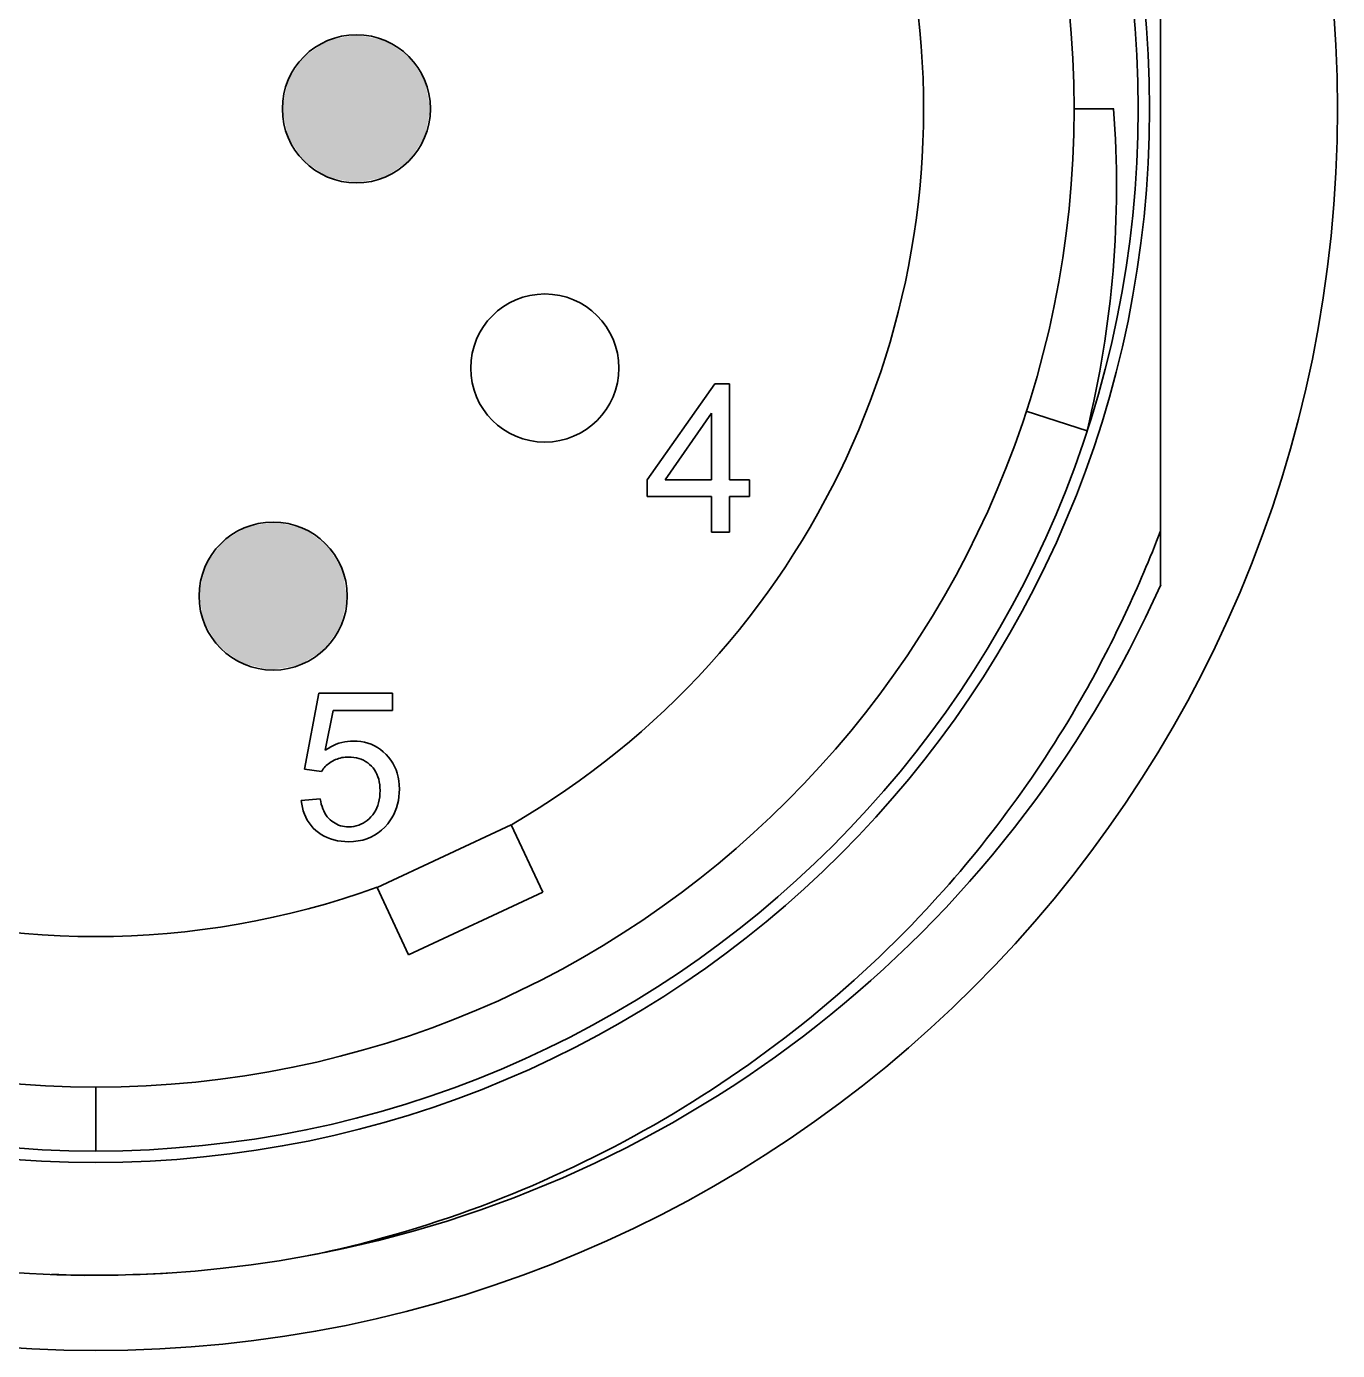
# Model space of a CAD drawing. Extents: x 23 to 417, y 3 to 294.
# Drawn here: x 367.88 to 379.39, y 87.54 to 99.16 of the extents above; entities that cross this region are included whole.
import ezdxf

# ---------------------------------------------------------------- set-up
doc = ezdxf.new("R2010")
doc.units = 0
doc.layers.get('0').update_dxf_attribs({"lineweight": 13})

# ---------------------------------------------------------------- blocks, each defined once
blk = doc.blocks.new('BLOCK2369')
at = {"color": 7, "lineweight": 5}
for points in [[(135.287, 27.07), (135.714, 27.653), (136.211, 27.631), (135.965, 27.691)], [(135.287, 27.07), (135.347, 27.316), (135.714, 27.653), (135.497, 27.521)], [(135.287, 27.07), (136.211, 27.631), (136.547, 27.264), (136.416, 27.481)], [(135.287, 27.07), (136.547, 27.264), (136.526, 26.767), (136.586, 27.013)], [(135.287, 27.07), (136.526, 26.767), (136.159, 26.431), (136.376, 26.562)], [(135.287, 27.07), (136.159, 26.431), (135.662, 26.453), (135.908, 26.392)], [(135.287, 27.07), (135.662, 26.453), (135.326, 26.819), (135.457, 26.603)]]:
    blk.add_solid(points, dxfattribs=at)
blk = doc.blocks.new('BLOCK2371')
at = {"color": 7, "lineweight": 5}
for points in [[(136.067, 31.566), (136.208, 31.777), (136.667, 31.967), (136.418, 31.918)], [(136.067, 31.566), (136.667, 31.967), (137.127, 31.777), (136.916, 31.918)], [(136.067, 31.566), (137.127, 31.777), (137.317, 31.317), (137.268, 31.566)], [(136.067, 31.566), (136.208, 30.858), (136.017, 31.317), (136.067, 31.069)], [(136.067, 31.566), (137.317, 31.317), (137.127, 30.858), (137.268, 31.069)], [(136.067, 31.566), (137.127, 30.858), (136.667, 30.667), (136.916, 30.717)], [(136.067, 31.566), (136.667, 30.667), (136.208, 30.858), (136.418, 30.717)]]:
    blk.add_solid(points, dxfattribs=at)

msp = doc.modelspace()

# ---------------------------------------------------------------- linework, layer by layer
at = {"color": 7, "lineweight": 35, "ltscale": 0.175918}
msp.add_line((377.837, 94.731), (377.837, 101.767), dxfattribs=at)
at = {"color": 7, "lineweight": 35, "ltscale": 0.008678}
msp.add_line((377.425, 98.435), (377.078, 98.435), dxfattribs=at)
at = {"color": 7, "lineweight": 35, "ltscale": 0.025759}
msp.add_line((373.331, 95.179), (373.924, 96.021), dxfattribs=at)
at = {"color": 7, "lineweight": 35, "ltscale": 0.003258}
msp.add_line((373.924, 96.021), (374.054, 96.021), dxfattribs=at)
at = {"color": 7, "lineweight": 35, "ltscale": 0.021061}
msp.add_line((374.054, 96.021), (374.054, 95.179), dxfattribs=at)
at = {"color": 7, "lineweight": 35, "ltscale": 0.017841}
msp.add_line((373.895, 95.765), (373.488, 95.179), dxfattribs=at)
at = {"color": 7, "lineweight": 35, "ltscale": 0.014654}
msp.add_line((373.895, 95.179), (373.895, 95.765), dxfattribs=at)
at = {"color": 7, "lineweight": 35, "ltscale": 0.014036}
msp.add_line((376.657, 95.782), (377.191, 95.609), dxfattribs=at)
at = {"color": 7, "lineweight": 35, "ltscale": 0.003658}
for p, q in [((373.331, 95.033), (373.331, 95.179)), ((374.23, 95.179), (374.23, 95.033))]:
    msp.add_line(p, q, dxfattribs=at)
at = {"color": 7, "lineweight": 35, "ltscale": 0.010176}
msp.add_line((373.488, 95.179), (373.895, 95.179), dxfattribs=at)
at = {"color": 7, "lineweight": 35, "ltscale": 0.00439}
for p, q in [((374.054, 95.179), (374.23, 95.179)), ((374.23, 95.033), (374.054, 95.033))]:
    msp.add_line(p, q, dxfattribs=at)
at = {"color": 7, "lineweight": 35, "ltscale": 0.0141}
msp.add_line((373.895, 95.033), (373.331, 95.033), dxfattribs=at)
at = {"color": 7, "lineweight": 35, "ltscale": 0.007781}
for p, q in [((373.895, 94.721), (373.895, 95.033)), ((374.054, 95.033), (374.054, 94.721))]:
    msp.add_line(p, q, dxfattribs=at)
at = {"color": 7, "lineweight": 35, "ltscale": 0.00399}
msp.add_line((374.054, 94.721), (373.895, 94.721), dxfattribs=at)
at = {"color": 7, "lineweight": 35, "ltscale": 0.011845}
msp.add_line((377.837, 94.257), (377.837, 94.731), dxfattribs=at)
at = {"color": 7, "lineweight": 35, "ltscale": 0.016988}
msp.add_line((370.324, 92.64), (370.45, 93.308), dxfattribs=at)
at = {"color": 7, "lineweight": 35, "ltscale": 0.016162}
msp.add_line((370.45, 93.308), (371.096, 93.308), dxfattribs=at)
at = {"color": 7, "lineweight": 35, "ltscale": 0.003813}
msp.add_line((371.096, 93.308), (371.096, 93.155), dxfattribs=at)
at = {"color": 7, "lineweight": 35, "ltscale": 0.008909}
msp.add_line((370.577, 93.155), (370.507, 92.806), dxfattribs=at)
at = {"color": 7, "lineweight": 35, "ltscale": 0.012969}
msp.add_line((371.096, 93.155), (370.577, 93.155), dxfattribs=at)
at = {"color": 7, "lineweight": 35, "ltscale": 0.000672693}
msp.add_line((370.555, 92.835), (370.579, 92.847), dxfattribs=at)
at = {"color": 7, "lineweight": 35, "ltscale": 0.000661523}
msp.add_line((370.579, 92.847), (370.603, 92.858), dxfattribs=at)
at = {"color": 7, "lineweight": 35, "ltscale": 0.000650788}
msp.add_line((370.603, 92.858), (370.627, 92.867), dxfattribs=at)
at = {"color": 7, "lineweight": 35, "ltscale": 0.000643626}
msp.add_line((370.627, 92.867), (370.652, 92.874), dxfattribs=at)
at = {"color": 7, "lineweight": 35, "ltscale": 0.000639031}
msp.add_line((370.652, 92.874), (370.677, 92.88), dxfattribs=at)
at = {"color": 7, "lineweight": 35, "ltscale": 0.000637053}
msp.add_line((370.677, 92.88), (370.702, 92.884), dxfattribs=at)
at = {"color": 7, "lineweight": 35, "ltscale": 0.000636712}
msp.add_line((370.702, 92.884), (370.727, 92.886), dxfattribs=at)
at = {"color": 7, "lineweight": 35, "ltscale": 0.000641027}
msp.add_line((370.727, 92.886), (370.753, 92.887), dxfattribs=at)
at = {"color": 7, "lineweight": 35, "ltscale": 0.000837613}
msp.add_line((370.753, 92.887), (370.787, 92.886), dxfattribs=at)
at = {"color": 7, "lineweight": 35, "ltscale": 0.00081714}
msp.add_line((370.787, 92.886), (370.819, 92.883), dxfattribs=at)
at = {"color": 7, "lineweight": 35, "ltscale": 0.000798224}
msp.add_line((370.819, 92.883), (370.85, 92.877), dxfattribs=at)
at = {"color": 7, "lineweight": 35, "ltscale": 0.000785353}
msp.add_line((370.85, 92.877), (370.881, 92.868), dxfattribs=at)
at = {"color": 7, "lineweight": 35, "ltscale": 0.00077856}
msp.add_line((370.881, 92.868), (370.91, 92.858), dxfattribs=at)
at = {"color": 7, "lineweight": 35, "ltscale": 0.000776188}
msp.add_line((370.91, 92.858), (370.938, 92.845), dxfattribs=at)
at = {"color": 7, "lineweight": 35, "ltscale": 0.000779218}
msp.add_line((370.938, 92.845), (370.965, 92.83), dxfattribs=at)
at = {"color": 7, "lineweight": 35, "ltscale": 0.000704489}
msp.add_line((370.507, 92.806), (370.531, 92.821), dxfattribs=at)
at = {"color": 7, "lineweight": 35, "ltscale": 0.000687835}
msp.add_line((370.531, 92.821), (370.555, 92.835), dxfattribs=at)
at = {"color": 7, "lineweight": 35, "ltscale": 0.000354132}
msp.add_line((370.597, 92.724), (370.584, 92.718), dxfattribs=at)
at = {"color": 7, "lineweight": 35, "ltscale": 0.000354538}
msp.add_line((370.61, 92.729), (370.597, 92.724), dxfattribs=at)
at = {"color": 7, "lineweight": 35, "ltscale": 0.000355992}
msp.add_line((370.623, 92.734), (370.61, 92.729), dxfattribs=at)
at = {"color": 7, "lineweight": 35, "ltscale": 0.000357335}
msp.add_line((370.637, 92.738), (370.623, 92.734), dxfattribs=at)
at = {"color": 7, "lineweight": 35, "ltscale": 0.000360825}
msp.add_line((370.651, 92.741), (370.637, 92.738), dxfattribs=at)
at = {"color": 7, "lineweight": 35, "ltscale": 0.000364205}
msp.add_line((370.666, 92.743), (370.651, 92.741), dxfattribs=at)
at = {"color": 7, "lineweight": 35, "ltscale": 0.000369602}
msp.add_line((370.68, 92.745), (370.666, 92.743), dxfattribs=at)
at = {"color": 7, "lineweight": 35, "ltscale": 0.000375841}
msp.add_line((370.695, 92.746), (370.68, 92.745), dxfattribs=at)
at = {"color": 7, "lineweight": 35, "ltscale": 0.000381935}
msp.add_line((370.71, 92.746), (370.695, 92.746), dxfattribs=at)
at = {"color": 7, "lineweight": 35, "ltscale": 0.000609292}
msp.add_line((370.735, 92.746), (370.71, 92.746), dxfattribs=at)
at = {"color": 7, "lineweight": 35, "ltscale": 0.00058818}
msp.add_line((370.758, 92.743), (370.735, 92.746), dxfattribs=at)
at = {"color": 7, "lineweight": 35, "ltscale": 0.000569984}
msp.add_line((370.781, 92.739), (370.758, 92.743), dxfattribs=at)
at = {"color": 7, "lineweight": 35, "ltscale": 0.000554979}
msp.add_line((370.802, 92.734), (370.781, 92.739), dxfattribs=at)
at = {"color": 7, "lineweight": 35, "ltscale": 0.000543563}
msp.add_line((370.823, 92.727), (370.802, 92.734), dxfattribs=at)
at = {"color": 7, "lineweight": 35, "ltscale": 0.000535936}
msp.add_line((370.842, 92.718), (370.823, 92.727), dxfattribs=at)
at = {"color": 7, "lineweight": 35, "ltscale": 0.000787588}
msp.add_line((370.965, 92.83), (370.991, 92.812), dxfattribs=at)
at = {"color": 7, "lineweight": 35, "ltscale": 0.000801131}
msp.add_line((370.991, 92.812), (371.016, 92.792), dxfattribs=at)
at = {"color": 7, "lineweight": 35, "ltscale": 0.00081997}
msp.add_line((371.016, 92.792), (371.04, 92.769), dxfattribs=at)
at = {"color": 7, "lineweight": 35, "ltscale": 0.000822388}
msp.add_line((371.04, 92.769), (371.063, 92.745), dxfattribs=at)
at = {"color": 7, "lineweight": 35, "ltscale": 0.000811423}
msp.add_line((371.063, 92.745), (371.082, 92.719), dxfattribs=at)
at = {"color": 7, "lineweight": 35, "ltscale": 0.003779}
msp.add_line((370.474, 92.62), (370.324, 92.64), dxfattribs=at)
at = {"color": 7, "lineweight": 35, "ltscale": 0.000329962}
msp.add_line((370.481, 92.631), (370.474, 92.62), dxfattribs=at)
at = {"color": 7, "lineweight": 35, "ltscale": 0.000329492}
msp.add_line((370.489, 92.642), (370.481, 92.631), dxfattribs=at)
at = {"color": 7, "lineweight": 35, "ltscale": 0.000329285}
msp.add_line((370.497, 92.652), (370.489, 92.642), dxfattribs=at)
at = {"color": 7, "lineweight": 35, "ltscale": 0.000330239}
msp.add_line((370.506, 92.662), (370.497, 92.652), dxfattribs=at)
at = {"color": 7, "lineweight": 35, "ltscale": 0.000332067}
msp.add_line((370.516, 92.671), (370.506, 92.662), dxfattribs=at)
at = {"color": 7, "lineweight": 35, "ltscale": 0.000335152}
msp.add_line((370.526, 92.68), (370.516, 92.671), dxfattribs=at)
at = {"color": 7, "lineweight": 35, "ltscale": 0.000337987}
msp.add_line((370.536, 92.688), (370.526, 92.68), dxfattribs=at)
at = {"color": 7, "lineweight": 35, "ltscale": 0.000342202}
msp.add_line((370.547, 92.696), (370.536, 92.688), dxfattribs=at)
at = {"color": 7, "lineweight": 35, "ltscale": 0.000347727}
msp.add_line((370.559, 92.704), (370.547, 92.696), dxfattribs=at)
at = {"color": 7, "lineweight": 35, "ltscale": 0.000353108}
msp.add_line((370.571, 92.711), (370.559, 92.704), dxfattribs=at)
at = {"color": 7, "lineweight": 35, "ltscale": 0.000355602}
msp.add_line((370.584, 92.718), (370.571, 92.711), dxfattribs=at)
at = {"color": 7, "lineweight": 35, "ltscale": 0.000532874}
msp.add_line((370.861, 92.708), (370.842, 92.718), dxfattribs=at)
at = {"color": 7, "lineweight": 35, "ltscale": 0.000532297}
msp.add_line((370.879, 92.696), (370.861, 92.708), dxfattribs=at)
at = {"color": 7, "lineweight": 35, "ltscale": 0.000537029}
msp.add_line((370.896, 92.682), (370.879, 92.696), dxfattribs=at)
at = {"color": 7, "lineweight": 35, "ltscale": 0.000544393}
msp.add_line((370.911, 92.667), (370.896, 92.682), dxfattribs=at)
at = {"color": 7, "lineweight": 35, "ltscale": 0.000548274}
msp.add_line((370.926, 92.651), (370.911, 92.667), dxfattribs=at)
at = {"color": 7, "lineweight": 35, "ltscale": 0.000545499}
msp.add_line((370.939, 92.634), (370.926, 92.651), dxfattribs=at)
at = {"color": 7, "lineweight": 35, "ltscale": 0.000548185}
msp.add_line((370.95, 92.615), (370.939, 92.634), dxfattribs=at)
at = {"color": 7, "lineweight": 35, "ltscale": 0.000554914}
msp.add_line((370.96, 92.595), (370.95, 92.615), dxfattribs=at)
at = {"color": 7, "lineweight": 35, "ltscale": 0.00080399}
msp.add_line((371.082, 92.719), (371.1, 92.693), dxfattribs=at)
at = {"color": 7, "lineweight": 35, "ltscale": 0.00080321}
msp.add_line((371.1, 92.693), (371.115, 92.664), dxfattribs=at)
at = {"color": 7, "lineweight": 35, "ltscale": 0.000808012}
msp.add_line((371.115, 92.664), (371.128, 92.635), dxfattribs=at)
at = {"color": 7, "lineweight": 35, "ltscale": 0.000818786}
msp.add_line((371.128, 92.635), (371.139, 92.604), dxfattribs=at)
at = {"color": 7, "lineweight": 35, "ltscale": 0.000564753}
msp.add_line((370.969, 92.574), (370.96, 92.595), dxfattribs=at)
at = {"color": 7, "lineweight": 35, "ltscale": 0.000579734}
msp.add_line((370.976, 92.552), (370.969, 92.574), dxfattribs=at)
at = {"color": 7, "lineweight": 35, "ltscale": 0.000597117}
msp.add_line((370.981, 92.529), (370.976, 92.552), dxfattribs=at)
at = {"color": 7, "lineweight": 35, "ltscale": 0.000618344}
msp.add_line((370.985, 92.504), (370.981, 92.529), dxfattribs=at)
at = {"color": 7, "lineweight": 35, "ltscale": 0.000642311}
msp.add_line((370.987, 92.479), (370.985, 92.504), dxfattribs=at)
at = {"color": 7, "lineweight": 35, "ltscale": 0.000834237}
msp.add_line((371.139, 92.604), (371.147, 92.571), dxfattribs=at)
at = {"color": 7, "lineweight": 35, "ltscale": 0.00085525}
msp.add_line((371.147, 92.571), (371.153, 92.538), dxfattribs=at)
at = {"color": 7, "lineweight": 35, "ltscale": 0.000880215}
msp.add_line((371.153, 92.538), (371.156, 92.502), dxfattribs=at)
at = {"color": 7, "lineweight": 35, "ltscale": 0.000910454}
msp.add_line((371.156, 92.502), (371.157, 92.466), dxfattribs=at)
at = {"color": 7, "lineweight": 35, "ltscale": 0.004204}
msp.add_line((370.295, 92.366), (370.463, 92.38), dxfattribs=at)
at = {"color": 7, "lineweight": 35, "ltscale": 0.000606414}
msp.add_line((370.463, 92.38), (370.467, 92.356), dxfattribs=at)
at = {"color": 7, "lineweight": 35, "ltscale": 0.00065473}
msp.add_line((370.981, 92.371), (370.985, 92.397), dxfattribs=at)
at = {"color": 7, "lineweight": 35, "ltscale": 0.000678638}
msp.add_line((370.985, 92.397), (370.987, 92.424), dxfattribs=at)
at = {"color": 7, "lineweight": 35, "ltscale": 0.000668299}
msp.add_line((370.988, 92.452), (370.987, 92.479), dxfattribs=at)
at = {"color": 7, "lineweight": 35, "ltscale": 0.000704457}
msp.add_line((370.987, 92.424), (370.988, 92.452), dxfattribs=at)
at = {"color": 7, "lineweight": 35, "ltscale": 0.000832596}
msp.add_line((371.153, 92.397), (371.148, 92.365), dxfattribs=at)
at = {"color": 7, "lineweight": 35, "ltscale": 0.000850054}
msp.add_line((371.156, 92.431), (371.153, 92.397), dxfattribs=at)
at = {"color": 7, "lineweight": 35, "ltscale": 0.000870699}
msp.add_line((371.157, 92.466), (371.156, 92.431), dxfattribs=at)
at = {"color": 7, "lineweight": 35, "ltscale": 0.000810604}
msp.add_line((370.3, 92.334), (370.295, 92.366), dxfattribs=at)
at = {"color": 7, "lineweight": 35, "ltscale": 0.000786394}
msp.add_line((370.306, 92.303), (370.3, 92.334), dxfattribs=at)
at = {"color": 7, "lineweight": 35, "ltscale": 0.000766073}
msp.add_line((370.314, 92.273), (370.306, 92.303), dxfattribs=at)
at = {"color": 7, "lineweight": 35, "ltscale": 0.000749374}
msp.add_line((370.324, 92.245), (370.314, 92.273), dxfattribs=at)
at = {"color": 7, "lineweight": 35, "ltscale": 0.000581059}
msp.add_line((370.467, 92.356), (370.472, 92.334), dxfattribs=at)
at = {"color": 7, "lineweight": 35, "ltscale": 0.000557472}
msp.add_line((370.472, 92.334), (370.479, 92.312), dxfattribs=at)
at = {"color": 7, "lineweight": 35, "ltscale": 0.000536409}
msp.add_line((370.479, 92.312), (370.486, 92.292), dxfattribs=at)
at = {"color": 7, "lineweight": 35, "ltscale": 0.000517161}
msp.add_line((370.486, 92.292), (370.494, 92.273), dxfattribs=at)
at = {"color": 7, "lineweight": 35, "ltscale": 0.000499909}
msp.add_line((370.494, 92.273), (370.503, 92.255), dxfattribs=at)
at = {"color": 7, "lineweight": 35, "ltscale": 0.000585365}
msp.add_line((370.923, 92.239), (370.937, 92.258), dxfattribs=at)
at = {"color": 7, "lineweight": 35, "ltscale": 0.000587874}
msp.add_line((370.937, 92.258), (370.949, 92.279), dxfattribs=at)
at = {"color": 7, "lineweight": 35, "ltscale": 0.000593518}
msp.add_line((370.949, 92.279), (370.959, 92.3), dxfattribs=at)
at = {"color": 7, "lineweight": 35, "ltscale": 0.000603563}
msp.add_line((370.959, 92.3), (370.968, 92.322), dxfattribs=at)
at = {"color": 7, "lineweight": 35, "ltscale": 0.000617296}
msp.add_line((370.968, 92.322), (370.975, 92.346), dxfattribs=at)
at = {"color": 7, "lineweight": 35, "ltscale": 0.000634501}
msp.add_line((370.975, 92.346), (370.981, 92.371), dxfattribs=at)
at = {"color": 7, "lineweight": 35, "ltscale": 0.000800185}
msp.add_line((371.12, 92.272), (371.107, 92.243), dxfattribs=at)
at = {"color": 7, "lineweight": 35, "ltscale": 0.00080177}
msp.add_line((371.132, 92.302), (371.12, 92.272), dxfattribs=at)
at = {"color": 7, "lineweight": 35, "ltscale": 0.000808346}
msp.add_line((371.141, 92.333), (371.132, 92.302), dxfattribs=at)
at = {"color": 7, "lineweight": 35, "ltscale": 0.000818577}
msp.add_line((371.148, 92.365), (371.141, 92.333), dxfattribs=at)
at = {"color": 7, "lineweight": 35, "ltscale": 0.000736762}
msp.add_line((370.335, 92.218), (370.324, 92.245), dxfattribs=at)
at = {"color": 7, "lineweight": 35, "ltscale": 0.000728598}
msp.add_line((370.349, 92.192), (370.335, 92.218), dxfattribs=at)
at = {"color": 7, "lineweight": 35, "ltscale": 0.000725502}
msp.add_line((370.365, 92.168), (370.349, 92.192), dxfattribs=at)
at = {"color": 7, "lineweight": 35, "ltscale": 0.000726035}
msp.add_line((370.383, 92.145), (370.365, 92.168), dxfattribs=at)
at = {"color": 7, "lineweight": 35, "ltscale": 0.000732552}
msp.add_line((370.402, 92.123), (370.383, 92.145), dxfattribs=at)
at = {"color": 7, "lineweight": 35, "ltscale": 0.000485655}
msp.add_line((370.503, 92.255), (370.513, 92.239), dxfattribs=at)
at = {"color": 7, "lineweight": 35, "ltscale": 0.000473738}
msp.add_line((370.513, 92.239), (370.524, 92.223), dxfattribs=at)
at = {"color": 7, "lineweight": 35, "ltscale": 0.000465344}
msp.add_line((370.524, 92.223), (370.536, 92.209), dxfattribs=at)
at = {"color": 7, "lineweight": 35, "ltscale": 0.000460065}
msp.add_line((370.536, 92.209), (370.55, 92.196), dxfattribs=at)
at = {"color": 7, "lineweight": 35, "ltscale": 0.000453568}
msp.add_line((370.55, 92.196), (370.563, 92.184), dxfattribs=at)
at = {"color": 7, "lineweight": 35, "ltscale": 0.000445188}
msp.add_line((370.563, 92.184), (370.578, 92.174), dxfattribs=at)
at = {"color": 7, "lineweight": 35, "ltscale": 0.000439552}
msp.add_line((370.578, 92.174), (370.593, 92.165), dxfattribs=at)
at = {"color": 7, "lineweight": 35, "ltscale": 0.000436493}
msp.add_line((370.593, 92.165), (370.608, 92.157), dxfattribs=at)
at = {"color": 7, "lineweight": 35, "ltscale": 0.000436941}
msp.add_line((370.608, 92.157), (370.624, 92.15), dxfattribs=at)
at = {"color": 7, "lineweight": 35, "ltscale": 0.000438002}
msp.add_line((370.624, 92.15), (370.641, 92.144), dxfattribs=at)
at = {"color": 7, "lineweight": 35, "ltscale": 0.000443827}
msp.add_line((370.641, 92.144), (370.658, 92.14), dxfattribs=at)
at = {"color": 7, "lineweight": 35, "ltscale": 0.000449946}
msp.add_line((370.658, 92.14), (370.676, 92.137), dxfattribs=at)
at = {"color": 7, "lineweight": 35, "ltscale": 0.000543572}
msp.add_line((370.758, 92.138), (370.779, 92.142), dxfattribs=at)
at = {"color": 7, "lineweight": 35, "ltscale": 0.000535839}
msp.add_line((370.779, 92.142), (370.8, 92.148), dxfattribs=at)
at = {"color": 7, "lineweight": 35, "ltscale": 0.000533959}
msp.add_line((370.8, 92.148), (370.82, 92.156), dxfattribs=at)
at = {"color": 7, "lineweight": 35, "ltscale": 0.000535376}
msp.add_line((370.82, 92.156), (370.839, 92.166), dxfattribs=at)
at = {"color": 7, "lineweight": 35, "ltscale": 0.000540647}
msp.add_line((370.839, 92.166), (370.857, 92.177), dxfattribs=at)
at = {"color": 7, "lineweight": 35, "ltscale": 0.000550206}
msp.add_line((370.857, 92.177), (370.875, 92.19), dxfattribs=at)
at = {"color": 7, "lineweight": 35, "ltscale": 0.000563509}
msp.add_line((370.875, 92.19), (370.892, 92.205), dxfattribs=at)
at = {"color": 7, "lineweight": 35, "ltscale": 0.000580351}
msp.add_line((370.892, 92.205), (370.908, 92.221), dxfattribs=at)
at = {"color": 7, "lineweight": 35, "ltscale": 0.000586947}
msp.add_line((370.908, 92.221), (370.923, 92.239), dxfattribs=at)
at = {"color": 7, "lineweight": 35, "ltscale": 0.0325}
for p, q in [((372.139, 92.152), (370.961, 91.603)), ((372.415, 91.561), (371.237, 91.012))]:
    msp.add_line(p, q, dxfattribs=at)
at = {"color": 7, "lineweight": 35, "ltscale": 0.00099082}
msp.add_line((371.055, 92.161), (371.029, 92.131), dxfattribs=at)
at = {"color": 7, "lineweight": 35, "ltscale": 0.000817064}
msp.add_line((371.074, 92.187), (371.055, 92.161), dxfattribs=at)
at = {"color": 7, "lineweight": 35, "ltscale": 0.000807617}
msp.add_line((371.092, 92.214), (371.074, 92.187), dxfattribs=at)
at = {"color": 7, "lineweight": 35, "ltscale": 0.00080163}
msp.add_line((371.107, 92.243), (371.092, 92.214), dxfattribs=at)
at = {"color": 7, "lineweight": 35, "ltscale": 0.01631}
for p, q in [((372.415, 91.561), (372.139, 92.152)), ((371.237, 91.012), (370.961, 91.603))]:
    msp.add_line(p, q, dxfattribs=at)
at = {"color": 7, "lineweight": 35, "ltscale": 0.0007422}
msp.add_line((370.424, 92.103), (370.402, 92.123), dxfattribs=at)
at = {"color": 7, "lineweight": 35, "ltscale": 0.000745418}
msp.add_line((370.447, 92.084), (370.424, 92.103), dxfattribs=at)
at = {"color": 7, "lineweight": 35, "ltscale": 0.000741718}
msp.add_line((370.471, 92.067), (370.447, 92.084), dxfattribs=at)
at = {"color": 7, "lineweight": 35, "ltscale": 0.000741966}
msp.add_line((370.497, 92.052), (370.471, 92.067), dxfattribs=at)
at = {"color": 7, "lineweight": 35, "ltscale": 0.000748599}
msp.add_line((370.524, 92.039), (370.497, 92.052), dxfattribs=at)
at = {"color": 7, "lineweight": 35, "ltscale": 0.000758127}
msp.add_line((370.552, 92.028), (370.524, 92.039), dxfattribs=at)
at = {"color": 7, "lineweight": 35, "ltscale": 0.000772953}
msp.add_line((370.582, 92.019), (370.552, 92.028), dxfattribs=at)
at = {"color": 7, "lineweight": 35, "ltscale": 0.000460532}
msp.add_line((370.676, 92.137), (370.694, 92.135), dxfattribs=at)
at = {"color": 7, "lineweight": 35, "ltscale": 0.000472378}
msp.add_line((370.694, 92.135), (370.713, 92.134), dxfattribs=at)
at = {"color": 7, "lineweight": 35, "ltscale": 0.00056772}
msp.add_line((370.713, 92.134), (370.736, 92.135), dxfattribs=at)
at = {"color": 7, "lineweight": 35, "ltscale": 0.00055333}
msp.add_line((370.736, 92.135), (370.758, 92.138), dxfattribs=at)
at = {"color": 7, "lineweight": 35, "ltscale": 0.000961919}
msp.add_line((370.872, 92.028), (370.835, 92.017), dxfattribs=at)
at = {"color": 7, "lineweight": 35, "ltscale": 0.00094592}
msp.add_line((370.907, 92.043), (370.872, 92.028), dxfattribs=at)
at = {"color": 7, "lineweight": 35, "ltscale": 0.000937615}
msp.add_line((370.94, 92.06), (370.907, 92.043), dxfattribs=at)
at = {"color": 7, "lineweight": 35, "ltscale": 0.000937248}
msp.add_line((370.971, 92.081), (370.94, 92.06), dxfattribs=at)
at = {"color": 7, "lineweight": 35, "ltscale": 0.000946867}
msp.add_line((371.001, 92.104), (370.971, 92.081), dxfattribs=at)
at = {"color": 7, "lineweight": 35, "ltscale": 0.000965502}
msp.add_line((371.029, 92.131), (371.001, 92.104), dxfattribs=at)
at = {"color": 7, "lineweight": 35, "ltscale": 0.000791913}
msp.add_line((370.613, 92.012), (370.582, 92.019), dxfattribs=at)
at = {"color": 7, "lineweight": 35, "ltscale": 0.000814838}
msp.add_line((370.645, 92.007), (370.613, 92.012), dxfattribs=at)
at = {"color": 7, "lineweight": 35, "ltscale": 0.000841416}
msp.add_line((370.678, 92.004), (370.645, 92.007), dxfattribs=at)
at = {"color": 7, "lineweight": 35, "ltscale": 0.00087119}
msp.add_line((370.713, 92.003), (370.678, 92.004), dxfattribs=at)
at = {"color": 7, "lineweight": 35, "ltscale": 0.001059}
msp.add_line((370.755, 92.005), (370.713, 92.003), dxfattribs=at)
at = {"color": 7, "lineweight": 35, "ltscale": 0.001021}
msp.add_line((370.796, 92.01), (370.755, 92.005), dxfattribs=at)
at = {"color": 7, "lineweight": 35, "ltscale": 0.000987929}
msp.add_line((370.835, 92.017), (370.796, 92.01), dxfattribs=at)
at = {"color": 7, "lineweight": 35, "ltscale": 0.014031}
msp.add_line((368.493, 89.289), (368.493, 89.85), dxfattribs=at)
at = {"color": 7, "lineweight": 35}
for centre, radius in [((368.493, 98.435), 10.897), ((368.493, 98.435), 9.246), ((368.493, 98.435), 9.146), ((368.493, 98.435), 9.146), ((368.493, 98.435), 8.585), ((370.78, 98.435), 0.65), ((372.433, 96.16), 0.65), ((370.049, 94.159), 0.65)]:
    msp.add_circle(centre, radius, dxfattribs=at)
for centre, radius, start, end in [((368.493, 98.435), 10.236, 24.0903, 280.4406), ((368.493, 98.435), 7.264, 300.1335, 439.6911), ((368.416, 97.756), 9.034, 346.25, 364.3109), ((368.493, 98.435), 10.236, 280.5146, 335.9098), ((368.493, 98.435), 7.264, 250.1335, 289.8665), ((368.493, 98.435), 10.236, 267.8175, 273.6379)]:
    msp.add_arc(centre, radius, start, end, dxfattribs=at)
for points, knots in [([(358.426, 96.58), (358.118, 98.413), (358.48, 101.69), (360.984, 105.524), (364.297, 107.792), (368.207, 108.613), (371.594, 107.973), (373.424, 106.963), (374.056, 106.512)], [0, 0, 0, 0, 4.288877, 7.335284, 10.366563, 13.381184, 16.378429, 18.171021, 18.171021, 18.171021, 18.171021]), ([(377.837, 94.731), (377.648, 94.243), (377.095, 93.053), (375.065, 90.27), (372.416, 88.787), (370.348, 88.368)], [0.000005, 0.000005, 0.000005, 0.000005, 1.207921, 3.020651, 7.891671, 7.891671, 7.891671, 7.891671])]:
    msp.add_open_spline(points, degree=3, knots=knots, dxfattribs=at)

# ---------------------------------------------------------------- block references
at = {"lineweight": 0}
for name in ['BLOCK2371', 'BLOCK2369']:
    msp.add_blockref(name, (234.112, 67.118), dxfattribs=at)

doc.saveas('drawing.dxf')
